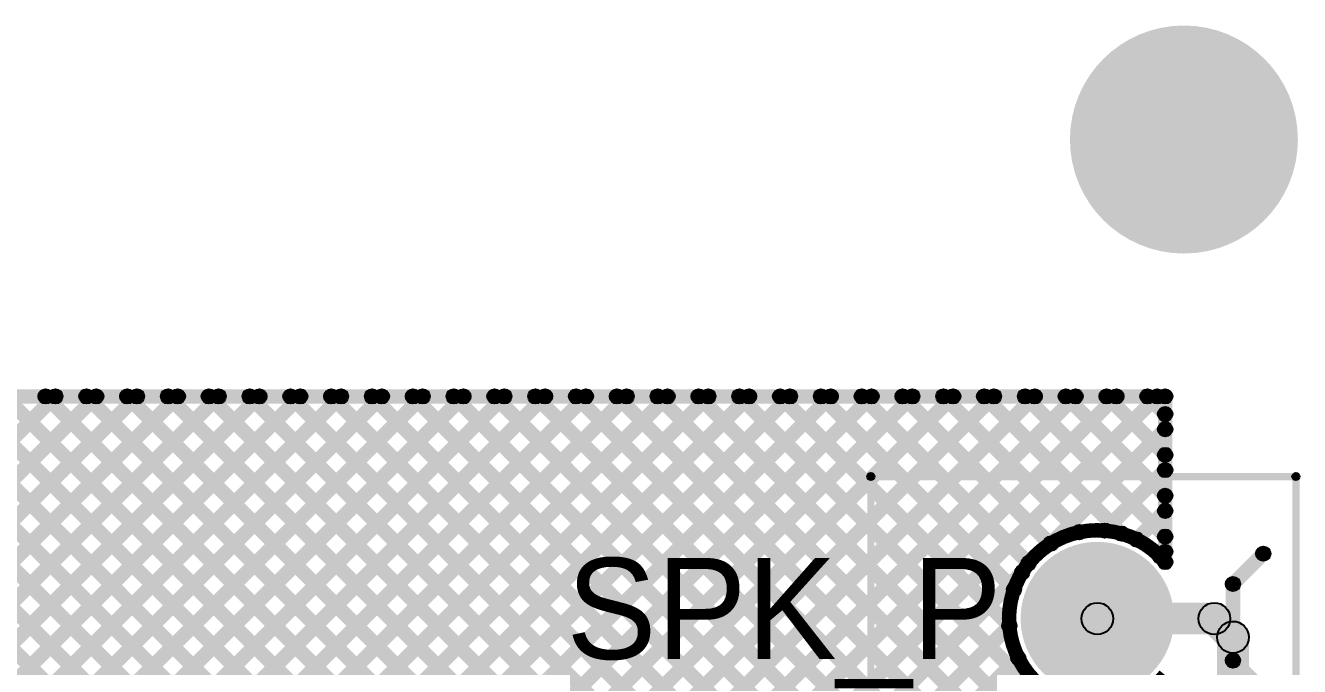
# Model space of a CAD drawing. Header units: millimetres. Extents: x -0.08 to 5.25, y -0.08 to 2.73.
# Drawn here: x 4.256 to 5.139, y 2.283 to 2.727 of the extents above; entities that cross this region are included whole.
import ezdxf

# ---------------------------------------------------------------- set-up
doc = ezdxf.new("R2010")
doc.units = ezdxf.units.MM
doc.header["$MEASUREMENT"] = 0
for name, color, linetype in [('BottomLayer', 5, 'Continuous'), ('BottomSolder', 6, 'Continuous'), ('PadHoleLayer', 156, 'Continuous'), ('TopLayer', 1, 'Continuous'), ('TopOverlay', 2, 'Continuous'), ('TopSolder', 216, 'Continuous')]:
    doc.layers.add(name, color=color, linetype=linetype)

# ---------------------------------------------------------------- blocks, each defined once
blk = doc.blocks.new('WJ301V_5_0_2P_93')
at = {"layer": 'BottomLayer'}
h = blk.add_hatch(color=5, dxfattribs=at)
edge = h.paths.add_edge_path()
edge.add_arc((-0.19685, 0), 0.04921, 0, 360)
h = blk.add_hatch(color=5, dxfattribs=at)
edge = h.paths.add_edge_path()
edge.add_arc((0, 0), 0.04921, 0, 360)
at = {"layer": 'BottomSolder'}
h = blk.add_hatch(color=6, dxfattribs=at)
edge = h.paths.add_edge_path()
edge.add_arc((-0.19685, 0), 0.05321, 0, 360)
h = blk.add_hatch(color=6, dxfattribs=at)
edge = h.paths.add_edge_path()
edge.add_arc((0, 0), 0.05321, 0, 360)
at = {"layer": 'PadHoleLayer'}
h = blk.add_hatch(color=156, dxfattribs=at)
edge = h.paths.add_edge_path()
edge.add_arc((-0.19685, 0), 0.02559, 0, 360)
h = blk.add_hatch(color=156, dxfattribs=at)
edge = h.paths.add_edge_path()
edge.add_arc((0, 0), 0.02559, 0, 360)
at = {"layer": 'TopLayer'}
h = blk.add_hatch(color=1, dxfattribs=at)
edge = h.paths.add_edge_path()
edge.add_arc((-0.19685, 0), 0.04921, 0, 360)
h = blk.add_hatch(color=1, dxfattribs=at)
edge = h.paths.add_edge_path()
edge.add_arc((0, 0), 0.04921, 0, 360)
at = {"layer": 'TopOverlay'}
h = blk.add_hatch(color=2, dxfattribs=at)
edge = h.paths.add_edge_path()
edge.add_arc((-0.31789, 0.157), 0.0025, 0, 360)
h = blk.add_hatch(color=2, dxfattribs=at)
edge = h.paths.add_edge_path()
edge.add_arc((-0.31789, 0.157), 0.0025, 0, 360)
for points in [[(-0.31789, 0.1545), (-0.31789, 0.1595), (0.09843, 0.1595), (0.09843, 0.1545)], [(-0.32039, 0.157), (-0.31539, 0.157), (-0.31539, -0.13762), (-0.32039, -0.13762)], [(0.09593, 0.157), (0.10093, 0.157), (0.10093, -0.13762), (0.09593, -0.13762)], [(-0.22939, -0.09046), (-0.22231, -0.09754), (-0.24331, -0.11854), (-0.25039, -0.11146)], [(-0.22585, -0.099), (-0.22585, -0.089), (-0.17285, -0.089), (-0.17285, -0.099)], [(-0.17639, -0.09754), (-0.16931, -0.09046), (-0.14831, -0.11146), (-0.15539, -0.11854)], [(-0.03254, -0.09046), (-0.02546, -0.09754), (-0.04646, -0.11854), (-0.05354, -0.11146)], [(-0.029, -0.099), (-0.029, -0.089), (0.024, -0.089), (0.024, -0.099)], [(0.02046, -0.09754), (0.02754, -0.09046), (0.04854, -0.11146), (0.04146, -0.11854)], [(-0.31789, -0.14012), (-0.31789, -0.13512), (0.09843, -0.13512), (0.09843, -0.14012)]]:
    blk.add_hatch(color=2, dxfattribs=at).paths.add_polyline_path(points)
h = blk.add_hatch(color=2, dxfattribs=at)
edge = h.paths.add_edge_path()
edge.add_arc((0.09843, 0.157), 0.0025, 0, 360)
h = blk.add_hatch(color=2, dxfattribs=at)
edge = h.paths.add_edge_path()
edge.add_arc((0.09843, 0.157), 0.0025, 0, 360)
h = blk.add_hatch(color=2, dxfattribs=at)
edge = h.paths.add_edge_path()
edge.add_arc((-0.22585, -0.094), 0.005, 0, 360)
h = blk.add_hatch(color=2, dxfattribs=at)
edge = h.paths.add_edge_path()
edge.add_arc((-0.22585, -0.094), 0.005, 0, 360)
h = blk.add_hatch(color=2, dxfattribs=at)
edge = h.paths.add_edge_path()
edge.add_arc((-0.17285, -0.094), 0.005, 0, 360)
h = blk.add_hatch(color=2, dxfattribs=at)
edge = h.paths.add_edge_path()
edge.add_arc((-0.17285, -0.094), 0.005, 0, 360)
h = blk.add_hatch(color=2, dxfattribs=at)
edge = h.paths.add_edge_path()
edge.add_arc((-0.029, -0.094), 0.005, 0, 360)
h = blk.add_hatch(color=2, dxfattribs=at)
edge = h.paths.add_edge_path()
edge.add_arc((-0.029, -0.094), 0.005, 0, 360)
h = blk.add_hatch(color=2, dxfattribs=at)
edge = h.paths.add_edge_path()
edge.add_arc((0.024, -0.094), 0.005, 0, 360)
h = blk.add_hatch(color=2, dxfattribs=at)
edge = h.paths.add_edge_path()
edge.add_arc((0.024, -0.094), 0.005, 0, 360)
h = blk.add_hatch(color=2, dxfattribs=at)
edge = h.paths.add_edge_path()
edge.add_arc((-0.24685, -0.115), 0.005, 0, 360)
h = blk.add_hatch(color=2, dxfattribs=at)
edge = h.paths.add_edge_path()
edge.add_arc((-0.15185, -0.115), 0.005, 0, 360)
h = blk.add_hatch(color=2, dxfattribs=at)
edge = h.paths.add_edge_path()
edge.add_arc((-0.05, -0.115), 0.005, 0, 360)
h = blk.add_hatch(color=2, dxfattribs=at)
edge = h.paths.add_edge_path()
edge.add_arc((0.045, -0.115), 0.005, 0, 360)
h = blk.add_hatch(color=2, dxfattribs=at)
edge = h.paths.add_edge_path()
edge.add_arc((-0.31789, -0.13762), 0.0025, 0, 360)
h = blk.add_hatch(color=2, dxfattribs=at)
edge = h.paths.add_edge_path()
edge.add_arc((-0.31789, -0.13762), 0.0025, 0, 360)
h = blk.add_hatch(color=2, dxfattribs=at)
edge = h.paths.add_edge_path()
edge.add_arc((0.09843, -0.13762), 0.0025, 0, 360)
h = blk.add_hatch(color=2, dxfattribs=at)
edge = h.paths.add_edge_path()
edge.add_arc((0.09843, -0.13762), 0.0025, 0, 360)
at = {"layer": 'TopSolder'}
h = blk.add_hatch(color=216, dxfattribs=at)
edge = h.paths.add_edge_path()
edge.add_arc((-0.19685, 0), 0.05321, 0, 360)
h = blk.add_hatch(color=216, dxfattribs=at)
edge = h.paths.add_edge_path()
edge.add_arc((0, 0), 0.05321, 0, 360)
at = {"layer": 'TopOverlay'}
for centre, radius in [((-0.31789, 0.157), 0.0025), ((-0.31789, 0.157), 0.0025), ((0.09843, 0.157), 0.0025), ((0.09843, 0.157), 0.0025), ((-0.22585, -0.094), 0.005), ((-0.22585, -0.094), 0.005), ((-0.17285, -0.094), 0.005), ((-0.17285, -0.094), 0.005), ((-0.029, -0.094), 0.005), ((-0.029, -0.094), 0.005), ((0.024, -0.094), 0.005), ((0.024, -0.094), 0.005), ((-0.24685, -0.115), 0.005), ((-0.15185, -0.115), 0.005), ((-0.05, -0.115), 0.005), ((0.045, -0.115), 0.005), ((-0.31789, -0.13762), 0.0025), ((-0.31789, -0.13762), 0.0025), ((0.09843, -0.13762), 0.0025), ((0.09843, -0.13762), 0.0025)]:
    blk.add_circle(centre, radius, dxfattribs=at)

msp = doc.modelspace()

# ---------------------------------------------------------------- hatches: boundary and pattern name
at = {"layer": 'BottomLayer'}
h = msp.add_hatch(color=5, dxfattribs=at)
edge = h.paths.add_edge_path()
edge.add_arc((5.059, 2.648), 0.075, 0, 360)
for points in [[(2.91174, 2.465), (2.91174, 2.475), (5.046, 2.475), (5.046, 2.465)], [(3.8533, 1.64346), (3.84623, 1.65054), (4.66923, 2.47354), (4.6763, 2.46646)], [(3.88158, 1.64346), (3.87451, 1.65054), (4.69751, 2.47354), (4.70458, 2.46646)], [(3.90987, 1.64346), (3.9028, 1.65054), (4.7258, 2.47354), (4.73287, 2.46646)], [(3.93815, 1.64346), (3.93108, 1.65054), (4.75408, 2.47354), (4.76115, 2.46646)], [(3.96644, 1.64346), (3.95937, 1.65054), (4.78237, 2.47354), (4.78944, 2.46646)], [(3.99054, 2.06354), (3.98346, 2.07061), (4.38639, 2.47354), (4.39346, 2.46646)], [(3.99054, 2.17668), (3.98346, 2.18375), (4.27325, 2.47354), (4.28032, 2.46646)], [(3.99054, 2.1484), (3.98346, 2.15547), (4.30153, 2.47354), (4.3086, 2.46646)], [(3.99054, 2.09183), (3.98346, 2.0989), (4.3581, 2.47354), (4.36517, 2.46646)], [(3.99054, 2.03526), (3.98346, 2.04233), (4.41467, 2.47354), (4.42174, 2.46646)], [(3.99054, 2.12011), (3.98346, 2.12718), (4.32982, 2.47354), (4.33689, 2.46646)], [(3.99054, 1.89384), (3.98346, 1.90091), (4.55609, 2.47354), (4.56316, 2.46646)], [(3.99054, 1.97869), (3.98346, 1.98576), (4.47124, 2.47354), (4.47831, 2.46646)], [(3.99054, 1.95041), (3.98346, 1.95748), (4.49952, 2.47354), (4.50659, 2.46646)], [(3.99054, 2.00697), (3.98346, 2.01405), (4.44295, 2.47354), (4.45003, 2.46646)], [(3.99054, 1.83727), (3.98346, 1.84434), (4.61266, 2.47354), (4.61973, 2.46646)], [(3.99054, 1.80898), (3.98346, 1.81606), (4.64094, 2.47354), (4.64802, 2.46646)], [(3.99054, 1.86555), (3.98346, 1.87262), (4.58438, 2.47354), (4.59145, 2.46646)], [(3.99054, 1.92212), (3.98346, 1.92919), (4.52781, 2.47354), (4.53488, 2.46646)], [(3.99472, 1.64346), (3.98765, 1.65054), (4.81065, 2.47354), (4.81772, 2.46646)], [(4.02301, 1.64346), (4.01593, 1.65054), (4.83893, 2.47354), (4.84601, 2.46646)], [(4.05129, 1.64346), (4.04422, 1.65054), (4.86722, 2.47354), (4.87429, 2.46646)], [(4.06852, 2.46646), (4.07559, 2.47354), (4.69822, 1.8509), (4.69115, 1.84383)], [(4.07957, 1.64346), (4.0725, 1.65054), (4.8955, 2.47354), (4.90257, 2.46646)], [(4.0968, 2.46646), (4.10387, 2.47354), (4.71237, 1.86504), (4.7053, 1.85797)], [(4.10786, 1.64346), (4.10079, 1.65054), (4.92379, 2.47354), (4.93086, 2.46646)], [(4.12509, 2.46646), (4.13216, 2.47354), (4.72651, 1.87919), (4.71944, 1.87211)], [(4.13614, 1.64346), (4.12907, 1.65054), (4.95207, 2.47354), (4.95914, 2.46646)], [(4.15337, 2.46646), (4.16044, 2.47354), (4.74065, 1.89333), (4.73358, 1.88626)], [(4.16443, 1.64346), (4.15736, 1.65054), (4.98036, 2.47354), (4.98743, 2.46646)], [(4.18166, 2.46646), (4.18873, 2.47354), (4.75479, 1.90747), (4.74772, 1.9004)], [(4.19271, 1.64346), (4.18564, 1.65054), (5.00864, 2.47354), (5.01571, 2.46646)], [(4.20994, 2.46646), (4.21701, 2.47354), (4.76894, 1.92161), (4.76186, 1.91454)], [(4.221, 1.64346), (4.21392, 1.65054), (5.03692, 2.47354), (5.044, 2.46646)], [(4.23822, 2.46646), (4.2453, 2.47354), (4.78308, 1.93575), (4.77601, 1.92868)], [(4.26651, 2.46646), (4.27358, 2.47354), (4.79722, 1.9499), (4.79015, 1.94283)], [(4.29479, 2.46646), (4.30186, 2.47354), (4.81136, 1.96404), (4.80429, 1.95697)], [(4.32308, 2.46646), (4.33015, 2.47354), (4.8255, 1.97818), (4.81843, 1.97111)], [(4.35136, 2.46646), (4.35843, 2.47354), (4.83965, 1.99232), (4.83257, 1.98525)], [(4.37965, 2.46646), (4.38672, 2.47354), (4.85379, 2.00646), (4.84672, 1.99939)], [(4.40793, 2.46646), (4.415, 2.47354), (4.86793, 2.02061), (4.86086, 2.01354)], [(4.43622, 2.46646), (4.44329, 2.47354), (4.88207, 2.03475), (4.875, 2.02768)], [(4.4645, 2.46646), (4.47157, 2.47354), (4.89621, 2.04889), (4.88914, 2.04182)], [(4.49278, 2.46646), (4.49985, 2.47354), (4.91036, 2.06303), (4.90329, 2.05596)], [(4.52107, 2.46646), (4.52814, 2.47354), (4.9245, 2.07718), (4.91743, 2.0701)], [(4.54935, 2.46646), (4.55642, 2.47354), (4.93864, 2.09132), (4.93157, 2.08425)], [(4.57764, 2.46646), (4.58471, 2.47354), (4.94162, 2.11662), (4.93455, 2.10955)], [(4.60592, 2.46646), (4.61299, 2.47354), (4.94447, 2.14206), (4.9374, 2.13499)], [(4.63421, 2.46646), (4.64128, 2.47354), (4.95436, 2.16045), (4.94729, 2.15338)], [(4.66249, 2.46646), (4.66956, 2.47354), (4.96912, 2.17397), (4.96205, 2.1669)], [(4.69077, 2.46646), (4.69784, 2.47354), (4.989, 2.18238), (4.98193, 2.17531)], [(4.71906, 2.46646), (4.72613, 2.47354), (5.01767, 2.182), (5.0106, 2.17493)], [(4.74734, 2.46646), (4.75441, 2.47354), (5.04954, 2.17841), (5.04246, 2.17134)], [(4.77563, 2.46646), (4.7827, 2.47354), (4.94151, 2.31472), (4.93444, 2.30765)], [(4.80391, 2.46646), (4.81098, 2.47354), (4.94476, 2.33976), (4.93769, 2.33269)], [(4.8322, 2.46646), (4.83927, 2.47354), (4.95487, 2.35794), (4.94779, 2.35086)], [(4.86048, 2.46646), (4.86755, 2.47354), (4.96982, 2.37127), (4.96275, 2.3642)], [(4.88876, 2.46646), (4.89583, 2.47354), (4.98993, 2.37944), (4.98286, 2.37237)], [(4.91705, 2.46646), (4.92412, 2.47354), (5.01923, 2.37843), (5.01215, 2.37136)], [(4.94533, 2.46646), (4.9524, 2.47354), (5.04954, 2.3764), (5.04246, 2.36933)], [(4.97362, 2.46646), (4.98069, 2.47354), (5.04954, 2.40469), (5.04246, 2.39762)], [(5.0019, 2.46646), (5.00897, 2.47354), (5.04954, 2.43297), (5.04246, 2.4259)], [(5.03019, 2.46646), (5.03726, 2.47354), (5.04954, 2.46126), (5.04246, 2.45419)], [(5.051, 2.35522), (5.041, 2.35522), (5.041, 2.47), (5.051, 2.47)], [(4.97034, 2.36453), (4.96327, 2.3716), (5.04246, 2.45079), (5.04954, 2.44372)], [(5.00757, 2.37347), (5.0005, 2.38054), (5.04246, 2.42251), (5.04954, 2.41544)], [(5.0297, 2.36732), (5.02263, 2.37439), (5.04246, 2.39422), (5.04954, 2.38715)], [(5.04612, 2.35545), (5.03905, 2.36252), (5.04246, 2.36594), (5.04954, 2.35887)], [(4.24928, 1.64346), (4.24221, 1.65054), (4.9434, 2.35173), (4.95047, 2.34466)], [(4.999, 2.305), (4.999, 2.327), (5.08011, 2.327), (5.08011, 2.305)], [(5.07233, 2.30822), (5.08789, 2.32378), (5.10078, 2.31089), (5.08522, 2.29533)], [(4.27756, 1.64346), (4.27049, 1.65054), (4.93446, 2.3145), (4.94153, 2.30743)], [(5.104, 1.541), (5.082, 1.541), (5.082, 2.30311), (5.104, 2.30311)], [(4.30585, 1.64346), (4.29878, 1.65054), (4.94061, 2.29237), (4.94768, 2.2853)]]:
    msp.add_hatch(color=5, dxfattribs=at).paths.add_polyline_path(points)
h = msp.add_hatch(color=5, dxfattribs=at)
edge = h.paths.add_edge_path()
edge.add_arc((4.27004, 2.47), 0.005, 0, 360)
h = msp.add_hatch(color=5, dxfattribs=at)
edge = h.paths.add_edge_path()
edge.add_arc((4.27678, 2.47), 0.005, 0, 360)
h = msp.add_hatch(color=5, dxfattribs=at)
edge = h.paths.add_edge_path()
edge.add_arc((4.29833, 2.47), 0.005, 0, 360)
h = msp.add_hatch(color=5, dxfattribs=at)
edge = h.paths.add_edge_path()
edge.add_arc((4.30507, 2.47), 0.005, 0, 360)
h = msp.add_hatch(color=5, dxfattribs=at)
edge = h.paths.add_edge_path()
edge.add_arc((4.32661, 2.47), 0.005, 0, 360)
h = msp.add_hatch(color=5, dxfattribs=at)
edge = h.paths.add_edge_path()
edge.add_arc((4.33335, 2.47), 0.005, 0, 360)
h = msp.add_hatch(color=5, dxfattribs=at)
edge = h.paths.add_edge_path()
edge.add_arc((4.3549, 2.47), 0.005, 0, 360)
h = msp.add_hatch(color=5, dxfattribs=at)
edge = h.paths.add_edge_path()
edge.add_arc((4.36164, 2.47), 0.005, 0, 360)
h = msp.add_hatch(color=5, dxfattribs=at)
edge = h.paths.add_edge_path()
edge.add_arc((4.38318, 2.47), 0.005, 0, 360)
h = msp.add_hatch(color=5, dxfattribs=at)
edge = h.paths.add_edge_path()
edge.add_arc((4.38992, 2.47), 0.005, 0, 360)
h = msp.add_hatch(color=5, dxfattribs=at)
edge = h.paths.add_edge_path()
edge.add_arc((4.41147, 2.47), 0.005, 0, 360)
h = msp.add_hatch(color=5, dxfattribs=at)
edge = h.paths.add_edge_path()
edge.add_arc((4.41821, 2.47), 0.005, 0, 360)
h = msp.add_hatch(color=5, dxfattribs=at)
edge = h.paths.add_edge_path()
edge.add_arc((4.43975, 2.47), 0.005, 0, 360)
h = msp.add_hatch(color=5, dxfattribs=at)
edge = h.paths.add_edge_path()
edge.add_arc((4.44649, 2.47), 0.005, 0, 360)
h = msp.add_hatch(color=5, dxfattribs=at)
edge = h.paths.add_edge_path()
edge.add_arc((4.46803, 2.47), 0.005, 0, 360)
h = msp.add_hatch(color=5, dxfattribs=at)
edge = h.paths.add_edge_path()
edge.add_arc((4.47477, 2.47), 0.005, 0, 360)
h = msp.add_hatch(color=5, dxfattribs=at)
edge = h.paths.add_edge_path()
edge.add_arc((4.49632, 2.47), 0.005, 0, 360)
h = msp.add_hatch(color=5, dxfattribs=at)
edge = h.paths.add_edge_path()
edge.add_arc((4.50306, 2.47), 0.005, 0, 360)
h = msp.add_hatch(color=5, dxfattribs=at)
edge = h.paths.add_edge_path()
edge.add_arc((4.5246, 2.47), 0.005, 0, 360)
h = msp.add_hatch(color=5, dxfattribs=at)
edge = h.paths.add_edge_path()
edge.add_arc((4.53134, 2.47), 0.005, 0, 360)
h = msp.add_hatch(color=5, dxfattribs=at)
edge = h.paths.add_edge_path()
edge.add_arc((4.55289, 2.47), 0.005, 0, 360)
h = msp.add_hatch(color=5, dxfattribs=at)
edge = h.paths.add_edge_path()
edge.add_arc((4.55963, 2.47), 0.005, 0, 360)
h = msp.add_hatch(color=5, dxfattribs=at)
edge = h.paths.add_edge_path()
edge.add_arc((4.58117, 2.47), 0.005, 0, 360)
h = msp.add_hatch(color=5, dxfattribs=at)
edge = h.paths.add_edge_path()
edge.add_arc((4.58791, 2.47), 0.005, 0, 360)
h = msp.add_hatch(color=5, dxfattribs=at)
edge = h.paths.add_edge_path()
edge.add_arc((4.60946, 2.47), 0.005, 0, 360)
h = msp.add_hatch(color=5, dxfattribs=at)
edge = h.paths.add_edge_path()
edge.add_arc((4.6162, 2.47), 0.005, 0, 360)
h = msp.add_hatch(color=5, dxfattribs=at)
edge = h.paths.add_edge_path()
edge.add_arc((4.63774, 2.47), 0.005, 0, 360)
h = msp.add_hatch(color=5, dxfattribs=at)
edge = h.paths.add_edge_path()
edge.add_arc((4.64448, 2.47), 0.005, 0, 360)
h = msp.add_hatch(color=5, dxfattribs=at)
edge = h.paths.add_edge_path()
edge.add_arc((4.66603, 2.47), 0.005, 0, 360)
h = msp.add_hatch(color=5, dxfattribs=at)
edge = h.paths.add_edge_path()
edge.add_arc((4.67276, 2.47), 0.005, 0, 360)
h = msp.add_hatch(color=5, dxfattribs=at)
edge = h.paths.add_edge_path()
edge.add_arc((4.69431, 2.47), 0.005, 0, 360)
h = msp.add_hatch(color=5, dxfattribs=at)
edge = h.paths.add_edge_path()
edge.add_arc((4.70105, 2.47), 0.005, 0, 360)
h = msp.add_hatch(color=5, dxfattribs=at)
edge = h.paths.add_edge_path()
edge.add_arc((4.72259, 2.47), 0.005, 0, 360)
h = msp.add_hatch(color=5, dxfattribs=at)
edge = h.paths.add_edge_path()
edge.add_arc((4.72933, 2.47), 0.005, 0, 360)
h = msp.add_hatch(color=5, dxfattribs=at)
edge = h.paths.add_edge_path()
edge.add_arc((4.75088, 2.47), 0.005, 0, 360)
h = msp.add_hatch(color=5, dxfattribs=at)
edge = h.paths.add_edge_path()
edge.add_arc((4.75762, 2.47), 0.005, 0, 360)
h = msp.add_hatch(color=5, dxfattribs=at)
edge = h.paths.add_edge_path()
edge.add_arc((4.77916, 2.47), 0.005, 0, 360)
h = msp.add_hatch(color=5, dxfattribs=at)
edge = h.paths.add_edge_path()
edge.add_arc((4.7859, 2.47), 0.005, 0, 360)
h = msp.add_hatch(color=5, dxfattribs=at)
edge = h.paths.add_edge_path()
edge.add_arc((4.80745, 2.47), 0.005, 0, 360)
h = msp.add_hatch(color=5, dxfattribs=at)
edge = h.paths.add_edge_path()
edge.add_arc((4.81419, 2.47), 0.005, 0, 360)
h = msp.add_hatch(color=5, dxfattribs=at)
edge = h.paths.add_edge_path()
edge.add_arc((4.83573, 2.47), 0.005, 0, 360)
h = msp.add_hatch(color=5, dxfattribs=at)
edge = h.paths.add_edge_path()
edge.add_arc((4.84247, 2.47), 0.005, 0, 360)
h = msp.add_hatch(color=5, dxfattribs=at)
edge = h.paths.add_edge_path()
edge.add_arc((4.86402, 2.47), 0.005, 0, 360)
h = msp.add_hatch(color=5, dxfattribs=at)
edge = h.paths.add_edge_path()
edge.add_arc((4.87075, 2.47), 0.005, 0, 360)
h = msp.add_hatch(color=5, dxfattribs=at)
edge = h.paths.add_edge_path()
edge.add_arc((4.8923, 2.47), 0.005, 0, 360)
h = msp.add_hatch(color=5, dxfattribs=at)
edge = h.paths.add_edge_path()
edge.add_arc((4.89904, 2.47), 0.005, 0, 360)
h = msp.add_hatch(color=5, dxfattribs=at)
edge = h.paths.add_edge_path()
edge.add_arc((4.92058, 2.47), 0.005, 0, 360)
h = msp.add_hatch(color=5, dxfattribs=at)
edge = h.paths.add_edge_path()
edge.add_arc((4.92732, 2.47), 0.005, 0, 360)
h = msp.add_hatch(color=5, dxfattribs=at)
edge = h.paths.add_edge_path()
edge.add_arc((4.94887, 2.47), 0.005, 0, 360)
h = msp.add_hatch(color=5, dxfattribs=at)
edge = h.paths.add_edge_path()
edge.add_arc((4.95561, 2.47), 0.005, 0, 360)
h = msp.add_hatch(color=5, dxfattribs=at)
edge = h.paths.add_edge_path()
edge.add_arc((4.97715, 2.47), 0.005, 0, 360)
h = msp.add_hatch(color=5, dxfattribs=at)
edge = h.paths.add_edge_path()
edge.add_arc((4.98389, 2.47), 0.005, 0, 360)
h = msp.add_hatch(color=5, dxfattribs=at)
edge = h.paths.add_edge_path()
edge.add_arc((5.00544, 2.47), 0.005, 0, 360)
h = msp.add_hatch(color=5, dxfattribs=at)
edge = h.paths.add_edge_path()
edge.add_arc((5.01218, 2.47), 0.005, 0, 360)
h = msp.add_hatch(color=5, dxfattribs=at)
edge = h.paths.add_edge_path()
edge.add_arc((5.03372, 2.47), 0.005, 0, 360)
h = msp.add_hatch(color=5, dxfattribs=at)
edge = h.paths.add_edge_path()
edge.add_arc((5.04046, 2.47), 0.005, 0, 360)
h = msp.add_hatch(color=5, dxfattribs=at)
edge = h.paths.add_edge_path()
edge.add_arc((5.046, 2.47), 0.005, 0, 360)
h = msp.add_hatch(color=5, dxfattribs=at)
edge = h.paths.add_edge_path()
edge.add_arc((5.046, 2.47), 0.005, 0, 360)
h = msp.add_hatch(color=5, dxfattribs=at)
edge = h.paths.add_edge_path()
edge.add_arc((5.046, 2.45772), 0.005, 0, 360)
h = msp.add_hatch(color=5, dxfattribs=at)
edge = h.paths.add_edge_path()
edge.add_arc((5.046, 2.44726), 0.005, 0, 360)
h = msp.add_hatch(color=5, dxfattribs=at)
edge = h.paths.add_edge_path()
edge.add_arc((5.046, 2.42944), 0.005, 0, 360)
h = msp.add_hatch(color=5, dxfattribs=at)
edge = h.paths.add_edge_path()
edge.add_arc((5.046, 2.41897), 0.005, 0, 360)
h = msp.add_hatch(color=5, dxfattribs=at)
edge = h.paths.add_edge_path()
edge.add_arc((5.046, 2.40115), 0.005, 0, 360)
h = msp.add_hatch(color=5, dxfattribs=at)
edge = h.paths.add_edge_path()
edge.add_arc((5.046, 2.39069), 0.005, 0, 360)
h = msp.add_hatch(color=5, dxfattribs=at)
edge = h.paths.add_edge_path()
edge.add_arc((4.9864, 2.3759), 0.005, 0, 360)
h = msp.add_hatch(color=5, dxfattribs=at)
edge = h.paths.add_edge_path()
edge.add_arc((5.00403, 2.37701), 0.005, 0, 360)
h = msp.add_hatch(color=5, dxfattribs=at)
edge = h.paths.add_edge_path()
edge.add_arc((5.01569, 2.37489), 0.005, 0, 360)
h = msp.add_hatch(color=5, dxfattribs=at)
edge = h.paths.add_edge_path()
edge.add_arc((5.02617, 2.37085), 0.005, 0, 360)
h = msp.add_hatch(color=5, dxfattribs=at)
edge = h.paths.add_edge_path()
edge.add_arc((5.046, 2.37287), 0.005, 0, 360)
h = msp.add_hatch(color=5, dxfattribs=at)
edge = h.paths.add_edge_path()
edge.add_arc((4.96628, 2.36773), 0.005, 0, 360)
h = msp.add_hatch(color=5, dxfattribs=at)
edge = h.paths.add_edge_path()
edge.add_arc((4.96681, 2.36806), 0.005, 0, 360)
h = msp.add_hatch(color=5, dxfattribs=at)
edge = h.paths.add_edge_path()
edge.add_arc((5.046, 2.3624), 0.005, 0, 360)
h = msp.add_hatch(color=5, dxfattribs=at)
edge = h.paths.add_edge_path()
edge.add_arc((4.95133, 2.3544), 0.005, 0, 360)
h = msp.add_hatch(color=5, dxfattribs=at)
edge = h.paths.add_edge_path()
edge.add_arc((5.04258, 2.35898), 0.005, 0, 360)
h = msp.add_hatch(color=5, dxfattribs=at)
edge = h.paths.add_edge_path()
edge.add_arc((5.046, 2.35522), 0.005, 0, 360)
h = msp.add_hatch(color=5, dxfattribs=at)
edge = h.paths.add_edge_path()
edge.add_arc((5.046, 2.35522), 0.005, 0, 360)
h = msp.add_hatch(color=5, dxfattribs=at)
edge = h.paths.add_edge_path()
edge.add_arc((4.94694, 2.34819), 0.005, 0, 360)
h = msp.add_hatch(color=5, dxfattribs=at)
edge = h.paths.add_edge_path()
edge.add_arc((4.94122, 2.33622), 0.005, 0, 360)
h = msp.add_hatch(color=5, dxfattribs=at)
edge = h.paths.add_edge_path()
edge.add_arc((4.999, 2.316), 0.011, 0, 360)
h = msp.add_hatch(color=5, dxfattribs=at)
edge = h.paths.add_edge_path()
edge.add_arc((5.08011, 2.316), 0.011, 0, 360)
h = msp.add_hatch(color=5, dxfattribs=at)
edge = h.paths.add_edge_path()
edge.add_arc((5.08011, 2.316), 0.011, 0, 360)
h = msp.add_hatch(color=5, dxfattribs=at)
edge = h.paths.add_edge_path()
edge.add_arc((4.93798, 2.31119), 0.005, 0, 360)
h = msp.add_hatch(color=5, dxfattribs=at)
edge = h.paths.add_edge_path()
edge.add_arc((4.93799, 2.31097), 0.005, 0, 360)
h = msp.add_hatch(color=5, dxfattribs=at)
edge = h.paths.add_edge_path()
edge.add_arc((5.093, 2.30311), 0.011, 0, 360)
h = msp.add_hatch(color=5, dxfattribs=at)
edge = h.paths.add_edge_path()
edge.add_arc((5.093, 2.30311), 0.011, 0, 360)
h = msp.add_hatch(color=5, dxfattribs=at)
edge = h.paths.add_edge_path()
edge.add_arc((4.94415, 2.28883), 0.005, 0, 360)
at = {"layer": 'BottomSolder'}
h = msp.add_hatch(color=6, dxfattribs=at)
edge = h.paths.add_edge_path()
edge.add_arc((5.059, 2.648), 0.079, 0, 360)
at = {"layer": 'PadHoleLayer'}
msp.add_hatch(color=156, dxfattribs=at).paths.add_polyline_path([(5.089, 2.678), (5.089, 2.618), (5.029, 2.618), (5.029, 2.678)])
at = {"layer": 'TopLayer'}
h = msp.add_hatch(color=1, dxfattribs=at)
edge = h.paths.add_edge_path()
edge.add_arc((5.059, 2.648), 0.075, 0, 360)
for points in [[(1.086, 2.465), (1.086, 2.475), (5.046, 2.475), (5.046, 2.465)], [(3.87162, 2.05776), (3.86455, 2.06483), (4.27325, 2.47354), (4.28032, 2.46646)], [(3.8999, 2.05776), (3.89283, 2.06483), (4.30153, 2.47354), (4.3086, 2.46646)], [(3.92519, 2.05476), (3.91812, 2.06183), (4.32982, 2.47354), (4.33689, 2.46646)], [(3.95347, 2.05476), (3.9464, 2.06183), (4.3581, 2.47354), (4.36517, 2.46646)], [(3.98176, 2.05476), (3.97468, 2.06183), (4.38639, 2.47354), (4.39346, 2.46646)], [(4.01004, 2.05476), (4.00297, 2.06183), (4.41467, 2.47354), (4.42174, 2.46646)], [(4.03832, 2.05476), (4.03125, 2.06183), (4.44295, 2.47354), (4.45003, 2.46646)], [(4.06661, 2.05476), (4.05954, 2.06183), (4.47124, 2.47354), (4.47831, 2.46646)], [(4.06852, 2.46646), (4.07559, 2.47354), (4.87259, 1.67654), (4.86552, 1.66946)], [(4.09489, 2.05476), (4.08782, 2.06183), (4.49952, 2.47354), (4.50659, 2.46646)], [(4.0968, 2.46646), (4.10387, 2.47354), (4.90087, 1.67654), (4.8938, 1.66946)], [(4.12318, 2.05476), (4.11611, 2.06183), (4.52781, 2.47354), (4.53488, 2.46646)], [(4.12509, 2.46646), (4.13216, 2.47354), (4.92916, 1.67654), (4.92209, 1.66946)], [(4.15146, 2.05476), (4.14439, 2.06183), (4.55609, 2.47354), (4.56316, 2.46646)], [(4.15337, 2.46646), (4.16044, 2.47354), (4.95744, 1.67654), (4.95037, 1.66946)], [(4.17975, 2.05476), (4.17268, 2.06183), (4.58438, 2.47354), (4.59145, 2.46646)], [(4.18166, 2.46646), (4.18873, 2.47354), (4.98573, 1.67654), (4.97866, 1.66946)], [(4.20803, 2.05476), (4.20096, 2.06183), (4.61266, 2.47354), (4.61973, 2.46646)], [(4.20994, 2.46646), (4.21701, 2.47354), (5.01401, 1.67654), (5.00694, 1.66946)], [(4.23433, 2.05278), (4.22726, 2.05985), (4.64094, 2.47354), (4.64802, 2.46646)], [(4.23822, 2.46646), (4.2453, 2.47354), (5.0423, 1.67654), (5.03522, 1.66946)], [(4.25055, 2.04071), (4.24347, 2.04778), (4.66923, 2.47354), (4.6763, 2.46646)], [(4.26469, 2.02657), (4.25762, 2.03364), (4.69751, 2.47354), (4.70458, 2.46646)], [(4.26651, 2.46646), (4.27358, 2.47354), (5.04954, 1.69758), (5.04246, 1.69051)], [(4.27883, 2.01243), (4.27176, 2.0195), (4.7258, 2.47354), (4.73287, 2.46646)], [(4.29297, 1.99828), (4.2859, 2.00535), (4.75408, 2.47354), (4.76115, 2.46646)], [(4.29479, 2.46646), (4.30186, 2.47354), (5.04954, 1.72586), (5.04246, 1.71879)], [(4.30711, 1.98414), (4.30004, 1.99121), (4.78237, 2.47354), (4.78944, 2.46646)], [(4.31775, 1.9665), (4.31068, 1.97357), (4.81065, 2.47354), (4.81772, 2.46646)], [(4.31854, 1.741), (4.31146, 1.74808), (5.03692, 2.47354), (5.044, 2.46646)], [(4.31854, 1.76929), (4.31146, 1.77636), (5.00864, 2.47354), (5.01571, 2.46646)], [(4.31854, 1.91071), (4.31146, 1.91778), (4.86722, 2.47354), (4.87429, 2.46646)], [(4.31854, 1.88243), (4.31146, 1.8895), (4.8955, 2.47354), (4.90257, 2.46646)], [(4.31854, 1.93899), (4.31146, 1.94607), (4.83893, 2.47354), (4.84601, 2.46646)], [(4.31854, 1.79757), (4.31146, 1.80464), (4.98036, 2.47354), (4.98743, 2.46646)], [(4.31854, 1.85414), (4.31146, 1.86121), (4.92379, 2.47354), (4.93086, 2.46646)], [(4.31854, 1.82586), (4.31146, 1.83293), (4.95207, 2.47354), (4.95914, 2.46646)], [(4.32308, 2.46646), (4.33015, 2.47354), (5.04954, 1.75415), (5.04246, 1.74708)], [(4.35136, 2.46646), (4.35843, 2.47354), (5.04954, 1.78243), (5.04246, 1.77536)], [(4.37965, 2.46646), (4.38672, 2.47354), (5.04954, 1.81072), (5.04246, 1.80365)], [(4.40793, 2.46646), (4.415, 2.47354), (5.04954, 1.839), (5.04246, 1.83193)], [(4.43622, 2.46646), (4.44329, 2.47354), (5.04954, 1.86729), (5.04246, 1.86022)], [(4.4645, 2.46646), (4.47157, 2.47354), (5.04954, 1.89557), (5.04246, 1.8885)], [(4.49278, 2.46646), (4.49985, 2.47354), (5.04954, 1.92385), (5.04246, 1.91678)], [(4.52107, 2.46646), (4.52814, 2.47354), (5.04954, 1.95214), (5.04246, 1.94507)], [(4.54935, 2.46646), (4.55642, 2.47354), (5.04954, 1.98042), (5.04246, 1.97335)], [(4.57764, 2.46646), (4.58471, 2.47354), (4.94162, 2.11662), (4.93455, 2.10955)], [(4.60592, 2.46646), (4.61299, 2.47354), (4.94447, 2.14206), (4.9374, 2.13499)], [(4.63421, 2.46646), (4.64128, 2.47354), (4.95436, 2.16045), (4.94729, 2.15338)], [(4.66249, 2.46646), (4.66956, 2.47354), (4.96912, 2.17397), (4.96205, 2.1669)], [(4.69077, 2.46646), (4.69784, 2.47354), (4.989, 2.18238), (4.98193, 2.17531)], [(4.71906, 2.46646), (4.72613, 2.47354), (5.01767, 2.182), (5.0106, 2.17493)], [(4.74734, 2.46646), (4.75441, 2.47354), (5.04954, 2.17841), (5.04246, 2.17134)], [(4.77563, 2.46646), (4.7827, 2.47354), (4.94151, 2.31472), (4.93444, 2.30765)], [(4.80391, 2.46646), (4.81098, 2.47354), (4.94476, 2.33976), (4.93769, 2.33269)], [(4.8322, 2.46646), (4.83927, 2.47354), (4.95487, 2.35794), (4.94779, 2.35086)], [(4.86048, 2.46646), (4.86755, 2.47354), (4.96982, 2.37127), (4.96275, 2.3642)], [(4.88876, 2.46646), (4.89583, 2.47354), (4.98993, 2.37944), (4.98286, 2.37237)], [(4.91705, 2.46646), (4.92412, 2.47354), (5.01923, 2.37843), (5.01215, 2.37136)], [(4.94533, 2.46646), (4.9524, 2.47354), (5.04954, 2.3764), (5.04246, 2.36933)], [(4.97362, 2.46646), (4.98069, 2.47354), (5.04954, 2.40469), (5.04246, 2.39762)], [(5.0019, 2.46646), (5.00897, 2.47354), (5.04954, 2.43297), (5.04246, 2.4259)], [(5.03019, 2.46646), (5.03726, 2.47354), (5.04954, 2.46126), (5.04246, 2.45419)], [(5.051, 2.35522), (5.041, 2.35522), (5.041, 2.47), (5.051, 2.47)], [(4.97034, 2.36453), (4.96327, 2.3716), (5.04246, 2.45079), (5.04954, 2.44372)], [(5.00757, 2.37347), (5.0005, 2.38054), (5.04246, 2.42251), (5.04954, 2.41544)], [(5.0297, 2.36732), (5.02263, 2.37439), (5.04246, 2.39422), (5.04954, 2.38715)], [(5.04612, 2.35545), (5.03905, 2.36252), (5.04246, 2.36594), (5.04954, 2.35887)], [(4.31854, 1.71272), (4.31146, 1.71979), (4.9434, 2.35173), (4.95047, 2.34466)], [(4.31854, 1.68444), (4.31146, 1.69151), (4.93446, 2.3145), (4.94153, 2.30743)], [(4.06485, 1.40246), (4.05778, 1.40954), (4.94061, 2.29237), (4.94768, 2.2853)]]:
    msp.add_hatch(color=1, dxfattribs=at).paths.add_polyline_path(points)
h = msp.add_hatch(color=1, dxfattribs=at)
edge = h.paths.add_edge_path()
edge.add_arc((4.27004, 2.47), 0.005, 0, 360)
h = msp.add_hatch(color=1, dxfattribs=at)
edge = h.paths.add_edge_path()
edge.add_arc((4.27678, 2.47), 0.005, 0, 360)
h = msp.add_hatch(color=1, dxfattribs=at)
edge = h.paths.add_edge_path()
edge.add_arc((4.29833, 2.47), 0.005, 0, 360)
h = msp.add_hatch(color=1, dxfattribs=at)
edge = h.paths.add_edge_path()
edge.add_arc((4.30507, 2.47), 0.005, 0, 360)
h = msp.add_hatch(color=1, dxfattribs=at)
edge = h.paths.add_edge_path()
edge.add_arc((4.32661, 2.47), 0.005, 0, 360)
h = msp.add_hatch(color=1, dxfattribs=at)
edge = h.paths.add_edge_path()
edge.add_arc((4.33335, 2.47), 0.005, 0, 360)
h = msp.add_hatch(color=1, dxfattribs=at)
edge = h.paths.add_edge_path()
edge.add_arc((4.3549, 2.47), 0.005, 0, 360)
h = msp.add_hatch(color=1, dxfattribs=at)
edge = h.paths.add_edge_path()
edge.add_arc((4.36164, 2.47), 0.005, 0, 360)
h = msp.add_hatch(color=1, dxfattribs=at)
edge = h.paths.add_edge_path()
edge.add_arc((4.38318, 2.47), 0.005, 0, 360)
h = msp.add_hatch(color=1, dxfattribs=at)
edge = h.paths.add_edge_path()
edge.add_arc((4.38992, 2.47), 0.005, 0, 360)
h = msp.add_hatch(color=1, dxfattribs=at)
edge = h.paths.add_edge_path()
edge.add_arc((4.41147, 2.47), 0.005, 0, 360)
h = msp.add_hatch(color=1, dxfattribs=at)
edge = h.paths.add_edge_path()
edge.add_arc((4.41821, 2.47), 0.005, 0, 360)
h = msp.add_hatch(color=1, dxfattribs=at)
edge = h.paths.add_edge_path()
edge.add_arc((4.43975, 2.47), 0.005, 0, 360)
h = msp.add_hatch(color=1, dxfattribs=at)
edge = h.paths.add_edge_path()
edge.add_arc((4.44649, 2.47), 0.005, 0, 360)
h = msp.add_hatch(color=1, dxfattribs=at)
edge = h.paths.add_edge_path()
edge.add_arc((4.46803, 2.47), 0.005, 0, 360)
h = msp.add_hatch(color=1, dxfattribs=at)
edge = h.paths.add_edge_path()
edge.add_arc((4.47477, 2.47), 0.005, 0, 360)
h = msp.add_hatch(color=1, dxfattribs=at)
edge = h.paths.add_edge_path()
edge.add_arc((4.49632, 2.47), 0.005, 0, 360)
h = msp.add_hatch(color=1, dxfattribs=at)
edge = h.paths.add_edge_path()
edge.add_arc((4.50306, 2.47), 0.005, 0, 360)
h = msp.add_hatch(color=1, dxfattribs=at)
edge = h.paths.add_edge_path()
edge.add_arc((4.5246, 2.47), 0.005, 0, 360)
h = msp.add_hatch(color=1, dxfattribs=at)
edge = h.paths.add_edge_path()
edge.add_arc((4.53134, 2.47), 0.005, 0, 360)
h = msp.add_hatch(color=1, dxfattribs=at)
edge = h.paths.add_edge_path()
edge.add_arc((4.55289, 2.47), 0.005, 0, 360)
h = msp.add_hatch(color=1, dxfattribs=at)
edge = h.paths.add_edge_path()
edge.add_arc((4.55963, 2.47), 0.005, 0, 360)
h = msp.add_hatch(color=1, dxfattribs=at)
edge = h.paths.add_edge_path()
edge.add_arc((4.58117, 2.47), 0.005, 0, 360)
h = msp.add_hatch(color=1, dxfattribs=at)
edge = h.paths.add_edge_path()
edge.add_arc((4.58791, 2.47), 0.005, 0, 360)
h = msp.add_hatch(color=1, dxfattribs=at)
edge = h.paths.add_edge_path()
edge.add_arc((4.60946, 2.47), 0.005, 0, 360)
h = msp.add_hatch(color=1, dxfattribs=at)
edge = h.paths.add_edge_path()
edge.add_arc((4.6162, 2.47), 0.005, 0, 360)
h = msp.add_hatch(color=1, dxfattribs=at)
edge = h.paths.add_edge_path()
edge.add_arc((4.63774, 2.47), 0.005, 0, 360)
h = msp.add_hatch(color=1, dxfattribs=at)
edge = h.paths.add_edge_path()
edge.add_arc((4.64448, 2.47), 0.005, 0, 360)
h = msp.add_hatch(color=1, dxfattribs=at)
edge = h.paths.add_edge_path()
edge.add_arc((4.66603, 2.47), 0.005, 0, 360)
h = msp.add_hatch(color=1, dxfattribs=at)
edge = h.paths.add_edge_path()
edge.add_arc((4.67276, 2.47), 0.005, 0, 360)
h = msp.add_hatch(color=1, dxfattribs=at)
edge = h.paths.add_edge_path()
edge.add_arc((4.69431, 2.47), 0.005, 0, 360)
h = msp.add_hatch(color=1, dxfattribs=at)
edge = h.paths.add_edge_path()
edge.add_arc((4.70105, 2.47), 0.005, 0, 360)
h = msp.add_hatch(color=1, dxfattribs=at)
edge = h.paths.add_edge_path()
edge.add_arc((4.72259, 2.47), 0.005, 0, 360)
h = msp.add_hatch(color=1, dxfattribs=at)
edge = h.paths.add_edge_path()
edge.add_arc((4.72933, 2.47), 0.005, 0, 360)
h = msp.add_hatch(color=1, dxfattribs=at)
edge = h.paths.add_edge_path()
edge.add_arc((4.75088, 2.47), 0.005, 0, 360)
h = msp.add_hatch(color=1, dxfattribs=at)
edge = h.paths.add_edge_path()
edge.add_arc((4.75762, 2.47), 0.005, 0, 360)
h = msp.add_hatch(color=1, dxfattribs=at)
edge = h.paths.add_edge_path()
edge.add_arc((4.77916, 2.47), 0.005, 0, 360)
h = msp.add_hatch(color=1, dxfattribs=at)
edge = h.paths.add_edge_path()
edge.add_arc((4.7859, 2.47), 0.005, 0, 360)
h = msp.add_hatch(color=1, dxfattribs=at)
edge = h.paths.add_edge_path()
edge.add_arc((4.80745, 2.47), 0.005, 0, 360)
h = msp.add_hatch(color=1, dxfattribs=at)
edge = h.paths.add_edge_path()
edge.add_arc((4.81419, 2.47), 0.005, 0, 360)
h = msp.add_hatch(color=1, dxfattribs=at)
edge = h.paths.add_edge_path()
edge.add_arc((4.83573, 2.47), 0.005, 0, 360)
h = msp.add_hatch(color=1, dxfattribs=at)
edge = h.paths.add_edge_path()
edge.add_arc((4.84247, 2.47), 0.005, 0, 360)
h = msp.add_hatch(color=1, dxfattribs=at)
edge = h.paths.add_edge_path()
edge.add_arc((4.86402, 2.47), 0.005, 0, 360)
h = msp.add_hatch(color=1, dxfattribs=at)
edge = h.paths.add_edge_path()
edge.add_arc((4.87075, 2.47), 0.005, 0, 360)
h = msp.add_hatch(color=1, dxfattribs=at)
edge = h.paths.add_edge_path()
edge.add_arc((4.8923, 2.47), 0.005, 0, 360)
h = msp.add_hatch(color=1, dxfattribs=at)
edge = h.paths.add_edge_path()
edge.add_arc((4.89904, 2.47), 0.005, 0, 360)
h = msp.add_hatch(color=1, dxfattribs=at)
edge = h.paths.add_edge_path()
edge.add_arc((4.92058, 2.47), 0.005, 0, 360)
h = msp.add_hatch(color=1, dxfattribs=at)
edge = h.paths.add_edge_path()
edge.add_arc((4.92732, 2.47), 0.005, 0, 360)
h = msp.add_hatch(color=1, dxfattribs=at)
edge = h.paths.add_edge_path()
edge.add_arc((4.94887, 2.47), 0.005, 0, 360)
h = msp.add_hatch(color=1, dxfattribs=at)
edge = h.paths.add_edge_path()
edge.add_arc((4.95561, 2.47), 0.005, 0, 360)
h = msp.add_hatch(color=1, dxfattribs=at)
edge = h.paths.add_edge_path()
edge.add_arc((4.97715, 2.47), 0.005, 0, 360)
h = msp.add_hatch(color=1, dxfattribs=at)
edge = h.paths.add_edge_path()
edge.add_arc((4.98389, 2.47), 0.005, 0, 360)
h = msp.add_hatch(color=1, dxfattribs=at)
edge = h.paths.add_edge_path()
edge.add_arc((5.00544, 2.47), 0.005, 0, 360)
h = msp.add_hatch(color=1, dxfattribs=at)
edge = h.paths.add_edge_path()
edge.add_arc((5.01218, 2.47), 0.005, 0, 360)
h = msp.add_hatch(color=1, dxfattribs=at)
edge = h.paths.add_edge_path()
edge.add_arc((5.03372, 2.47), 0.005, 0, 360)
h = msp.add_hatch(color=1, dxfattribs=at)
edge = h.paths.add_edge_path()
edge.add_arc((5.04046, 2.47), 0.005, 0, 360)
h = msp.add_hatch(color=1, dxfattribs=at)
edge = h.paths.add_edge_path()
edge.add_arc((5.046, 2.47), 0.005, 0, 360)
h = msp.add_hatch(color=1, dxfattribs=at)
edge = h.paths.add_edge_path()
edge.add_arc((5.046, 2.47), 0.005, 0, 360)
h = msp.add_hatch(color=1, dxfattribs=at)
edge = h.paths.add_edge_path()
edge.add_arc((5.046, 2.45772), 0.005, 0, 360)
h = msp.add_hatch(color=1, dxfattribs=at)
edge = h.paths.add_edge_path()
edge.add_arc((5.046, 2.44726), 0.005, 0, 360)
h = msp.add_hatch(color=1, dxfattribs=at)
edge = h.paths.add_edge_path()
edge.add_arc((5.046, 2.42944), 0.005, 0, 360)
h = msp.add_hatch(color=1, dxfattribs=at)
edge = h.paths.add_edge_path()
edge.add_arc((5.046, 2.41897), 0.005, 0, 360)
h = msp.add_hatch(color=1, dxfattribs=at)
edge = h.paths.add_edge_path()
edge.add_arc((5.046, 2.40115), 0.005, 0, 360)
h = msp.add_hatch(color=1, dxfattribs=at)
edge = h.paths.add_edge_path()
edge.add_arc((5.046, 2.39069), 0.005, 0, 360)
h = msp.add_hatch(color=1, dxfattribs=at)
edge = h.paths.add_edge_path()
edge.add_arc((4.9864, 2.3759), 0.005, 0, 360)
h = msp.add_hatch(color=1, dxfattribs=at)
edge = h.paths.add_edge_path()
edge.add_arc((5.00403, 2.37701), 0.005, 0, 360)
h = msp.add_hatch(color=1, dxfattribs=at)
edge = h.paths.add_edge_path()
edge.add_arc((5.01569, 2.37489), 0.005, 0, 360)
h = msp.add_hatch(color=1, dxfattribs=at)
edge = h.paths.add_edge_path()
edge.add_arc((5.02617, 2.37085), 0.005, 0, 360)
h = msp.add_hatch(color=1, dxfattribs=at)
edge = h.paths.add_edge_path()
edge.add_arc((5.046, 2.37287), 0.005, 0, 360)
h = msp.add_hatch(color=1, dxfattribs=at)
edge = h.paths.add_edge_path()
edge.add_arc((4.96628, 2.36773), 0.005, 0, 360)
h = msp.add_hatch(color=1, dxfattribs=at)
edge = h.paths.add_edge_path()
edge.add_arc((4.96681, 2.36806), 0.005, 0, 360)
h = msp.add_hatch(color=1, dxfattribs=at)
edge = h.paths.add_edge_path()
edge.add_arc((5.046, 2.3624), 0.005, 0, 360)
h = msp.add_hatch(color=1, dxfattribs=at)
edge = h.paths.add_edge_path()
edge.add_arc((4.95133, 2.3544), 0.005, 0, 360)
h = msp.add_hatch(color=1, dxfattribs=at)
edge = h.paths.add_edge_path()
edge.add_arc((5.04258, 2.35898), 0.005, 0, 360)
h = msp.add_hatch(color=1, dxfattribs=at)
edge = h.paths.add_edge_path()
edge.add_arc((5.046, 2.35522), 0.005, 0, 360)
h = msp.add_hatch(color=1, dxfattribs=at)
edge = h.paths.add_edge_path()
edge.add_arc((5.046, 2.35522), 0.005, 0, 360)
h = msp.add_hatch(color=1, dxfattribs=at)
edge = h.paths.add_edge_path()
edge.add_arc((4.94694, 2.34819), 0.005, 0, 360)
h = msp.add_hatch(color=1, dxfattribs=at)
edge = h.paths.add_edge_path()
edge.add_arc((4.94122, 2.33622), 0.005, 0, 360)
h = msp.add_hatch(color=1, dxfattribs=at)
edge = h.paths.add_edge_path()
edge.add_arc((4.93798, 2.31119), 0.005, 0, 360)
h = msp.add_hatch(color=1, dxfattribs=at)
edge = h.paths.add_edge_path()
edge.add_arc((4.93799, 2.31097), 0.005, 0, 360)
h = msp.add_hatch(color=1, dxfattribs=at)
edge = h.paths.add_edge_path()
edge.add_arc((4.94415, 2.28883), 0.005, 0, 360)
at = {"layer": 'TopSolder'}
h = msp.add_hatch(color=216, dxfattribs=at)
edge = h.paths.add_edge_path()
edge.add_arc((5.059, 2.648), 0.079, 0, 360)

# ---------------------------------------------------------------- linework, layer by layer
at = {"layer": 'BottomLayer', "const_width": 0.01}
msp.add_lwpolyline([(5.046, 2.27678, -2.759321), (5.046, 2.35522)], format="xyb", dxfattribs=at)
at = {"layer": 'BottomLayer'}
for centre, radius in [((4.27004, 2.47), 0.005), ((4.27678, 2.47), 0.005), ((4.29833, 2.47), 0.005), ((4.30507, 2.47), 0.005), ((4.32661, 2.47), 0.005), ((4.33335, 2.47), 0.005), ((4.3549, 2.47), 0.005), ((4.36164, 2.47), 0.005), ((4.38318, 2.47), 0.005), ((4.38992, 2.47), 0.005), ((4.41147, 2.47), 0.005), ((4.41821, 2.47), 0.005), ((4.43975, 2.47), 0.005), ((4.44649, 2.47), 0.005), ((4.46803, 2.47), 0.005), ((4.47477, 2.47), 0.005), ((4.49632, 2.47), 0.005), ((4.50306, 2.47), 0.005), ((4.5246, 2.47), 0.005), ((4.53134, 2.47), 0.005), ((4.55289, 2.47), 0.005), ((4.55963, 2.47), 0.005), ((4.58117, 2.47), 0.005), ((4.58791, 2.47), 0.005), ((4.60946, 2.47), 0.005), ((4.6162, 2.47), 0.005), ((4.63774, 2.47), 0.005), ((4.64448, 2.47), 0.005), ((4.66603, 2.47), 0.005), ((4.67276, 2.47), 0.005), ((4.69431, 2.47), 0.005), ((4.70105, 2.47), 0.005), ((4.72259, 2.47), 0.005), ((4.72933, 2.47), 0.005), ((4.75088, 2.47), 0.005), ((4.75762, 2.47), 0.005), ((4.77916, 2.47), 0.005), ((4.7859, 2.47), 0.005), ((4.80745, 2.47), 0.005), ((4.81419, 2.47), 0.005), ((4.83573, 2.47), 0.005), ((4.84247, 2.47), 0.005), ((4.86402, 2.47), 0.005), ((4.87075, 2.47), 0.005), ((4.8923, 2.47), 0.005), ((4.89904, 2.47), 0.005), ((4.92058, 2.47), 0.005), ((4.92732, 2.47), 0.005), ((4.94887, 2.47), 0.005), ((4.95561, 2.47), 0.005), ((4.97715, 2.47), 0.005), ((4.98389, 2.47), 0.005), ((5.00544, 2.47), 0.005), ((5.01218, 2.47), 0.005), ((5.03372, 2.47), 0.005), ((5.04046, 2.47), 0.005), ((5.046, 2.47), 0.005), ((5.046, 2.47), 0.005), ((5.046, 2.45772), 0.005), ((5.046, 2.44726), 0.005), ((5.046, 2.42944), 0.005), ((5.046, 2.41897), 0.005), ((5.046, 2.40115), 0.005), ((5.046, 2.39069), 0.005), ((4.9864, 2.3759), 0.005), ((5.00403, 2.37701), 0.005), ((5.01569, 2.37489), 0.005), ((5.02617, 2.37085), 0.005), ((5.046, 2.37287), 0.005), ((4.96628, 2.36773), 0.005), ((4.96681, 2.36806), 0.005), ((5.046, 2.3624), 0.005), ((4.95133, 2.3544), 0.005), ((5.04258, 2.35898), 0.005), ((5.046, 2.35522), 0.005), ((5.046, 2.35522), 0.005), ((4.94694, 2.34819), 0.005), ((4.94122, 2.33622), 0.005), ((4.999, 2.316), 0.011), ((5.08011, 2.316), 0.011), ((5.08011, 2.316), 0.011), ((4.93798, 2.31119), 0.005), ((4.93799, 2.31097), 0.005), ((5.093, 2.30311), 0.011), ((5.093, 2.30311), 0.011), ((4.94415, 2.28883), 0.005)]:
    msp.add_circle(centre, radius, dxfattribs=at)
at = {"layer": 'TopLayer', "const_width": 0.01}
msp.add_lwpolyline([(5.046, 2.27678, -2.759321), (5.046, 2.35522)], format="xyb", dxfattribs=at)
at = {"layer": 'TopLayer'}
for centre in [(4.27004, 2.47), (4.27678, 2.47), (4.29833, 2.47), (4.30507, 2.47), (4.32661, 2.47), (4.33335, 2.47), (4.3549, 2.47), (4.36164, 2.47), (4.38318, 2.47), (4.38992, 2.47), (4.41147, 2.47), (4.41821, 2.47), (4.43975, 2.47), (4.44649, 2.47), (4.46803, 2.47), (4.47477, 2.47), (4.49632, 2.47), (4.50306, 2.47), (4.5246, 2.47), (4.53134, 2.47), (4.55289, 2.47), (4.55963, 2.47), (4.58117, 2.47), (4.58791, 2.47), (4.60946, 2.47), (4.6162, 2.47), (4.63774, 2.47), (4.64448, 2.47), (4.66603, 2.47), (4.67276, 2.47), (4.69431, 2.47), (4.70105, 2.47), (4.72259, 2.47), (4.72933, 2.47), (4.75088, 2.47), (4.75762, 2.47), (4.77916, 2.47), (4.7859, 2.47), (4.80745, 2.47), (4.81419, 2.47), (4.83573, 2.47), (4.84247, 2.47), (4.86402, 2.47), (4.87075, 2.47), (4.8923, 2.47), (4.89904, 2.47), (4.92058, 2.47), (4.92732, 2.47), (4.94887, 2.47), (4.95561, 2.47), (4.97715, 2.47), (4.98389, 2.47), (5.00544, 2.47), (5.01218, 2.47), (5.03372, 2.47), (5.04046, 2.47), (5.046, 2.47), (5.046, 2.47), (5.046, 2.45772), (5.046, 2.44726), (5.046, 2.42944), (5.046, 2.41897), (5.046, 2.40115), (5.046, 2.39069), (4.9864, 2.3759), (5.00403, 2.37701), (5.01569, 2.37489), (5.02617, 2.37085), (5.046, 2.37287), (4.96628, 2.36773), (4.96681, 2.36806), (5.046, 2.3624), (4.95133, 2.3544), (5.04258, 2.35898), (5.046, 2.35522), (5.046, 2.35522), (4.94694, 2.34819), (4.94122, 2.33622), (4.93798, 2.31119), (4.93799, 2.31097), (4.94415, 2.28883)]:
    msp.add_circle(centre, 0.005, dxfattribs=at)

# ---------------------------------------------------------------- block references
at = {"rotation": 90}
msp.add_blockref('WJ301V_5_0_2P_93', (4.999, 2.316), dxfattribs=at)

# ---------------------------------------------------------------- texts
at = {"layer": 'TopOverlay'}
msp.add_text('SPK_P', height=0.07, rotation=360, dxfattribs=at).set_placement((4.631, 2.288))

doc.saveas('drawing.dxf')
